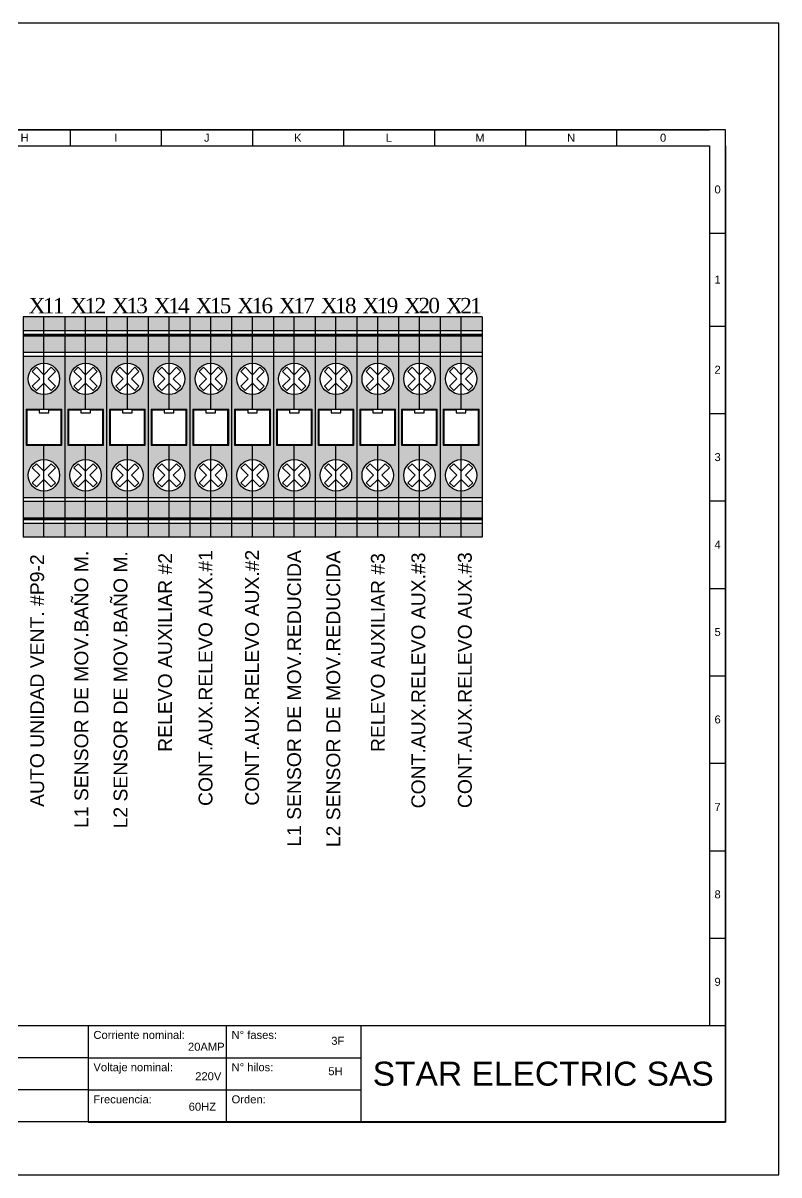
# Model space of a CAD drawing. Header units: millimetres. Extents: x 691 to 18605, y 670 to 10026.
# Drawn here: x 4415 to 4947, y 7249 to 8061 of the extents above; entities that cross this region are included whole.
import ezdxf
from ezdxf.enums import TextEntityAlignment as Align

# ---------------------------------------------------------------- set-up
doc = ezdxf.new("R2010")
doc.units = ezdxf.units.MM
doc.layers.add('CO_TEXTO', color=7, linetype='Continuous')
doc.styles.add('ROMANS', font='romans')
doc.styles.get("Standard").update_dxf_attribs({"font": 'arial.ttf'})

# ---------------------------------------------------------------- blocks, each defined once
blk = doc.blocks.new('*T3')
at = {"color": 0, "linetype": 'ByBlock', "lineweight": -2}
for p, q in [((0, 0), (139.92, 0)), ((0, 0), (0, -18)), ((64.08, 0), (64.08, -18)), ((101.44, 0), (101.44, -12)), ((139.92, 0), (139.92, -18)), ((0, -6), (139.92, -6)), ((0, -12), (139.92, -12)), ((0, -18), (139.92, -18))]:
    blk.add_line(p, q, dxfattribs=at)
at = {"color": 0, "char_height": 1.5, "attachment_point": 1}
for s, insert, width in [('{\\fArial|b0|i0|c162|p34;Diseñado por:}', (1, -1), 62.0824), ('{\\fArial|b0|i0|c162|p34;Pagina:}', (65.08, -1), 35.3574), ('{\\fArial|b0|i0|c162|p34;de}:', (102.44, -1), 36.4813), ('{\\fArial|b0|i0|c162|p34;Supervisado por:}', (1, -7), 62.0824), ('{\\fArial|b0|i0|c162|p34;Archivo:}', (65.08, -7), 35.3574), ('Fecha:', (102.44, -7), 36.4813), ('Dibujado por:', (1, -13), 62.0824), ('{\\fArial|b0|i0|c162|p34;proyecto:}', (65.08, -13), 73.8387)]:
    blk.add_mtext(s, dxfattribs=dict(at, insert=insert, width=width))
blk = doc.blocks.new('*T4')
at = {"color": 0, "linetype": 'ByBlock', "lineweight": -2}
for p, q in [((0, 0), (119.48, 0)), ((0, 0), (0, -18.07)), ((25.89, 0), (25.89, -18.07)), ((51.13, 0), (51.13, -18.07)), ((119.48, 0), (119.48, -18.07)), ((0, -6.05), (51.13, -6.05)), ((0, -12.07), (51.13, -12.07)), ((0, -18.07), (119.48, -18.07))]:
    blk.add_line(p, q, dxfattribs=at)
at = {"color": 0}
for s, insert, char_height, width, attachment_point in [('Corriente nominal:', (1, -1), 1.5, 23.894, 1), ('{\\fArial|b0|i0|c162|p34;N° fases:}', (26.89, -1), 1.5, 23.2313, 1), ('Voltaje nominal:', (1, -7.05), 1.5, 23.894, 1), ('{\\fArial|b0|i0|c162|p34;N° hilos:}', (26.89, -7.05), 1.5, 23.2313, 1), ('{\\fArial|b0|i0|c162|p34;STAR ELECTRIC SAS}', (85.3, -9.04), 4.5, 66.3536, 5), ('Frecuencia:', (1, -13.07), 1.5, 23.894, 1), ('{\\fArial|b0|i0|c162|p34;Orden}:', (26.89, -13.07), 1.5, 23.2313, 1)]:
    blk.add_mtext(s, dxfattribs=dict(at, insert=insert, char_height=char_height, width=width, attachment_point=attachment_point))
blk = doc.blocks.new('CAJETIN')
for p, q in [((0, 185.97), (-259.4, 185.97)), ((-259.4, 185.97), (-259.4, 0.07)), ((-259.4, 185.97), (-2.99, 185.97)), ((-259.4, 185.97), (-259.4, 182.97)), ((-242.33, 185.97), (-242.33, 182.97)), ((-225.26, 185.97), (-225.26, 182.97)), ((-208.19, 185.97), (-208.19, 182.97)), ((-191.12, 185.97), (-191.12, 182.97)), ((-174.05, 185.97), (-174.05, 182.97)), ((-156.98, 185.97), (-156.98, 182.97)), ((-139.91, 185.97), (-139.91, 182.97)), ((-122.84, 185.97), (-122.84, 182.97)), ((-105.77, 185.97), (-105.77, 182.97)), ((-88.7, 185.97), (-88.7, 182.97)), ((-71.64, 185.97), (-71.64, 182.97)), ((-54.57, 185.97), (-54.57, 182.97)), ((-37.5, 185.97), (-37.5, 182.97)), ((-20.43, 185.97), (-20.43, 182.97)), ((0, 0.07), (0, 185.97)), ((-259.4, 182.97), (-2.99, 182.97)), ((-3, 182.97), (-3, 18.07)), ((0, 182.97), (0, 18.07)), ((-3, 166.58), (0, 166.58)), ((-3, 149.19), (0, 149.19)), ((-3, 132.8), (0, 132.8)), ((-3, 116.41), (0, 116.41)), ((-3, 100.02), (0, 100.02)), ((-3, 83.63), (0, 83.63)), ((-3, 67.24), (0, 67.24)), ((-3, 50.85), (0, 50.85)), ((-3, 34.46), (0, 34.46)), ((-3, 18.07), (0, 18.07)), ((-259.4, 0.07), (0, 0.07))]:
    blk.add_line(p, q)
blk.add_lwpolyline([(-269.4, -9.93), (10, -9.93), (10, 205.97), (-269.4, 205.97)], close=True)
for name, p in [('*T3', (-259.4, 18.07)), ('*T4', (-119.48, 18.07))]:
    blk.add_blockref(name, p)
blk.add_text('0', height=1.5).set_placement((-2.08, 174.04))
at = {"char_height": 1.5, "attachment_point": 5}
for s, insert, width in [('A', (-250.87, 184.47), 17.0695), ('B', (-233.8, 184.47), 17.0695), ('C', (-216.73, 184.47), 17.0695), ('D', (-199.66, 184.47), 17.0695), ('E', (-182.59, 184.47), 17.0695), ('F', (-165.52, 184.47), 17.0695), ('G', (-148.45, 184.47), 17.0695), ('H', (-131.38, 184.47), 17.0695), ('I', (-114.31, 184.47), 17.0695), ('J', (-97.24, 184.47), 17.0695), ('K', (-80.17, 184.47), 17.0695), ('L', (-63.1, 184.47), 17.0695), ('M', (-46.03, 184.47), 17.0695), ('N', (-28.96, 184.47), 17.0695), ('0', (-11.71, 184.47), 17.4362), ('1', (-1.5, 157.89), 3), ('2', (-1.5, 141), 3), ('3', (-1.5, 124.61), 3), ('4', (-1.5, 108.22), 3), ('5', (-1.5, 91.83), 3), ('6', (-1.5, 75.44), 3), ('7', (-1.5, 59.05), 3), ('8', (-1.5, 42.66), 3), ('9', (-1.5, 26.27), 3)]:
    blk.add_mtext(s, dxfattribs=dict(at, insert=insert, width=width))
for tag, p in [('DISEÑADO_POR', (-230.86, 14.78)), ('SUPERVISADO_POR', (-229.59, 8.32)), ('DIBUJADO_POR', (-231.25, 2.42))]:
    blk.add_attdef(tag, text='', height=1.5).set_placement(p, align=Align.MIDDLE)
for tag, p in [('DE', (-143.12, 14.83)), ('F', (-73.9, 14.47)), ('PAGINA', (-180.19, 13.54)), ('A', (-97.02, 13.49)), ('ARCHIVO', (-179.45, 8.2)), ('FECHA', (-143.31, 8.38)), ('V', (-96.96, 8.58)), ('H', (-74.46, 8.76)), ('PROYECTO', (-180.75, 3.04)), ('HZ', (-98.06, 2.87)), ('OR', (-74.83, 2.5))]:
    blk.add_attdef(tag, p, '', height=1.5)
blk = doc.blocks.new('BORNERA TIERRA')
at = {"true_color": 0x636466}
h = blk.add_hatch(color=251, dxfattribs=at)
h.dxf.hatch_style = 1
h.paths.add_polyline_path([(0, -30.69), (-4.29, -30.69), (-4.29, -22.11), (0, -22.11), (0, -18.61, -0.414214), (-3.76, -14.85, -0.414214), (0, -11.09), (0, -9.45), (-5, -9.45), (-5, -43.35), (0, -43.35), (0, -41.71, -0.414214), (-3.76, -37.95, -0.414214), (0, -34.19)])
h.paths.add_polyline_path([(0, -4.56), (-5, -4.56), (-5, -8.54), (0, -8.54)])
h.paths.add_polyline_path([(0, 0), (-5, 0), (-5, -3.3), (0, -3.3)])
h.paths.add_polyline_path([(0, -44.26), (-5, -44.26), (-5, -48.24), (0, -48.24)])
h.paths.add_polyline_path([(0, -49.5), (-5, -49.5), (-5, -52.8), (0, -52.8)])
h = blk.add_hatch(color=251, dxfattribs=at)
h.dxf.hatch_style = 1
h.paths.add_polyline_path([(5, 0), (0, 0), (0, -3.3), (5, -3.3)])
h.paths.add_polyline_path([(5, -4.56), (0, -4.56), (0, -8.54), (5, -8.54)])
h.paths.add_polyline_path([(5, -9.45), (0, -9.45), (0, -11.09, -0.414214), (3.76, -14.85, -0.414214), (0, -18.61), (0, -22.11), (4.29, -22.11), (4.29, -30.69), (0, -30.69), (0, -34.19, -0.414214), (3.76, -37.95, -0.414214), (0, -41.71), (0, -43.35), (5, -43.35)])
h.paths.add_polyline_path([(5, -44.26), (0, -44.26), (0, -48.24), (5, -48.24)])
h.paths.add_polyline_path([(5, -49.5), (0, -49.5), (0, -52.8), (5, -52.8)])
at = {"color": 250, "linetype": 'Continuous'}
for p, q in [((-5, 0), (-5, -52.8)), ((5, 0), (-5, 0)), ((5, 0), (5, -52.8)), ((5, -52.8), (-5, -52.8))]:
    blk.add_line(p, q, dxfattribs=at)
at = {"color": 114, "linetype": 'Continuous', "true_color": 0x139b48}
for p, q in [((5, -3.3), (-5, -3.3)), ((5, -8.54), (-5, -8.54)), ((5, -44.26), (-5, -44.26)), ((5, -49.5), (-5, -49.5))]:
    blk.add_line(p, q, dxfattribs=at)
at = {"color": 253, "linetype": 'Continuous'}
for p, q in [((5, -4.21), (-5, -4.21)), ((5, -4.46), (-5, -4.46)), ((5, -4.56), (-5, -4.56)), ((-4.13, -22.24), (-1.16, -22.24)), ((-4.13, -22.24), (-4.13, -30.56)), ((-1.16, -22.24), (-1.16, -22.97)), ((-1.16, -22.97), (1.15, -22.97)), ((1.15, -22.97), (1.15, -22.24)), ((1.15, -22.24), (4.12, -22.24)), ((4.12, -30.56), (4.12, -22.24)), ((-4.13, -30.56), (4.12, -30.56)), ((5, -48.24), (-5, -48.24)), ((5, -48.34), (-5, -48.34)), ((5, -48.59), (-5, -48.59))]:
    blk.add_line(p, q, dxfattribs=at)
at = {"color": 3, "linetype": 'Continuous'}
for p, q in [((5, -9.45), (-5, -9.45)), ((-4.29, -22.11), (4.29, -22.11)), ((-4.29, -22.11), (-4.29, -30.69)), ((4.29, -30.69), (4.29, -22.11)), ((-4.29, -30.69), (4.29, -30.69)), ((5, -43.35), (-5, -43.35))]:
    blk.add_line(p, q, dxfattribs=at)
at = {"color": 250, "linetype": 'Continuous'}
for points in [[(0, -22.11), (0, 0)], [(0, -52.8), (0, -30.56)]]:
    blk.add_lwpolyline(points, dxfattribs=at)
for points in [[(0, -13.84), (-1.77, -12.06), (-2.79, -13.08), (-1.01, -14.85), (-2.79, -16.62), (-1.77, -17.64), (0, -15.86), (1.77, -17.64), (2.79, -16.62), (1.01, -14.85), (2.79, -13.08), (1.77, -12.06)], [(0, -36.94), (-1.77, -35.16), (-2.79, -36.18), (-1.01, -37.95), (-2.79, -39.72), (-1.77, -40.74), (0, -38.96), (1.77, -40.74), (2.79, -39.72), (1.01, -37.95), (2.79, -36.18), (1.77, -35.16)]]:
    blk.add_lwpolyline(points, close=True)
at = {"color": 253, "linetype": 'Continuous'}
for centre in [(0, -14.85), (0, -37.95)]:
    blk.add_circle(centre, 3.76, dxfattribs=at)

msp = doc.modelspace()

# ---------------------------------------------------------------- block references
at = {"color": 0}
ref = msp.add_blockref('CAJETIN', (4909.87, 7286.43), dxfattribs=dict(at, xscale=3.761929394681115, yscale=3.761929394681115, zscale=3.761929394681115))
ref.add_attrib('5H', '5H', (4629.77, 7319.41), dxfattribs={"height": 5.643})
ref.add_attrib('3F', '3F', (4631.85, 7340.89), dxfattribs={"height": 5.643})
ref.add_attrib('HZ', '60HZ', dxfattribs={"height": 5.643}).set_placement((4540.96, 7297.23), align=Align.MIDDLE)
ref.add_attrib('V', '220V', dxfattribs={"height": 5.643}).set_placement((4545.13, 7318.71), align=Align.MIDDLE)
ref.add_attrib('A', '20AMP', dxfattribs={"height": 5.643}).set_placement((4543.74, 7339.5), align=Align.MIDDLE)
ref.add_attrib('PROYECTO', 'AYURA MOTOR-ETAPA  III', dxfattribs={"height": 5.6429}).set_placement((4229.92, 7297.87), align=Align.MIDDLE_LEFT)
ref.add_attrib('ARCHIVO', 'TABLEROS Y PROYECTOS NB', dxfattribs={"height": 5.6429}).set_placement((4234.78, 7317.27), align=Align.MIDDLE)
ref.add_attrib('DE', '4', (4371.45, 7342.21), dxfattribs={"height": 5.64})
ref.add_attrib('PAGINA', '4', (4232, 7337.36), dxfattribs={"height": 5.64})
ref.add_attrib('FECHA', '06/07/2025', (4370.76, 7317.96), dxfattribs={"height": 5.643})
ref.add_attrib('DIBUJADO_POR', 'ALBEIRO RICO', dxfattribs={"height": 5.6429}).set_placement((4039.91, 7295.55), align=Align.MIDDLE)
ref.add_attrib('SUPERVISADO_POR', 'ALBEIRO RICO', dxfattribs={"height": 5.6429}).set_placement((4049.46, 7322.54), align=Align.MIDDLE)
ref.add_attrib('DISEÑADO_POR', 'ALBEIRO RICO', dxfattribs={"height": 5.6429}).set_placement((4045.62, 7344.65), align=Align.MIDDLE)
at = {"color": 0, "xscale": 2.941853874870019, "yscale": 2.941853874870019, "zscale": 2.941853874870019}
for p in [(4429.23, 7854.04), (4458.65, 7854.04), (4488.07, 7854.04), (4517.49, 7854.04), (4546.9, 7854.04), (4576.32, 7854.04), (4605.74, 7854.04), (4635.16, 7854.04), (4664.58, 7854.04), (4694, 7854.04), (4723.42, 7854.04)]:
    msp.add_blockref('BORNERA TIERRA', p, dxfattribs=at)

# ---------------------------------------------------------------- texts
at = {"color": 0, "lineweight": 0, "char_height": 9.7644, "attachment_point": 2, "rotation": 90}
for s, insert, width in [('AUTO UNIDAD VENT. #P9-2', (4419.58, 7597.66), 211.5793), ('L1 SENSOR DE MOV.BAÑO M.', (4450.73, 7591.53), 310.206), ('L2 SENSOR DE MOV.BAÑO M.', (4478.37, 7591.21), 310.206), ('RELEVO AUXILIAR #2', (4509.79, 7617.55), 310.206), ('CONT.AUX.RELEVO AUX.#1', (4538.31, 7599.47), 216.0889), ('CONT.AUX.RELEVO AUX.#2', (4571.12, 7599.69), 216.0889), ('L1 SENSOR DE MOV.REDUCIDA', (4600.75, 7585.11), 310.206), ('L2 SENSOR DE MOV.REDUCIDA', (4628.39, 7584.79), 310.206), ('\\pxt25;RELEVO AUXILIAR #3', (4659.81, 7617.42), 310.206), ('CONT.AUX.RELEVO AUX.#3', (4688.33, 7597.77), 216.0889), ('CONT.AUX.RELEVO AUX.#3', (4721.14, 7597.96), 216.0889)]:
    msp.add_mtext(s, dxfattribs=dict(at, insert=insert, width=width))
at = {"layer": 'CO_TEXTO', "color": 0, "lineweight": 13, "char_height": 10.8683, "attachment_point": 4, "rotation": 0, "style": 'ROMANS'}
for s, insert in [('\\A1;{\\fRomantic|b0|i0|c2|p2;\\T0.85;X11}', (4418.46, 7862.02)), ('\\A1;{\\fRomantic|b0|i0|c2|p2;\\T0.85;X12}', (4447.88, 7862.02)), ('\\A1;{\\fRomantic|b0|i0|c2|p2;\\T0.85;X13}', (4477.3, 7862.02)), ('\\A1;{\\fRomantic|b0|i0|c2|p2;\\T0.85;X14}', (4506.72, 7862.02)), ('\\A1;{\\fRomantic|b0|i0|c2|p2;\\T0.85;X15}', (4536.14, 7862.02)), ('\\A1;{\\fRomantic|b0|i0|c2|p2;\\T0.85;X16}', (4565.56, 7862.02)), ('\\A1;{\\fRomantic|b0|i0|c2|p2;\\T0.85;X17}', (4594.97, 7862.02)), ('\\A1;{\\fRomantic|b0|i0|c2|p2;\\T0.85;X18}', (4624.39, 7862.02)), ('\\A1;{\\fRomantic|b0|i0|c2|p2;\\T0.85;X19}', (4653.81, 7862.02)), ('\\A1;{\\fRomantic|b0|i0|c2|p2;\\T0.85;X20}', (4683.23, 7862.02)), ('\\A1;{\\fRomantic|b0|i0|c2|p2;\\T0.85;X21}', (4712.65, 7862.02))]:
    msp.add_mtext(s, dxfattribs=dict(at, insert=insert))

doc.saveas('drawing.dxf')
